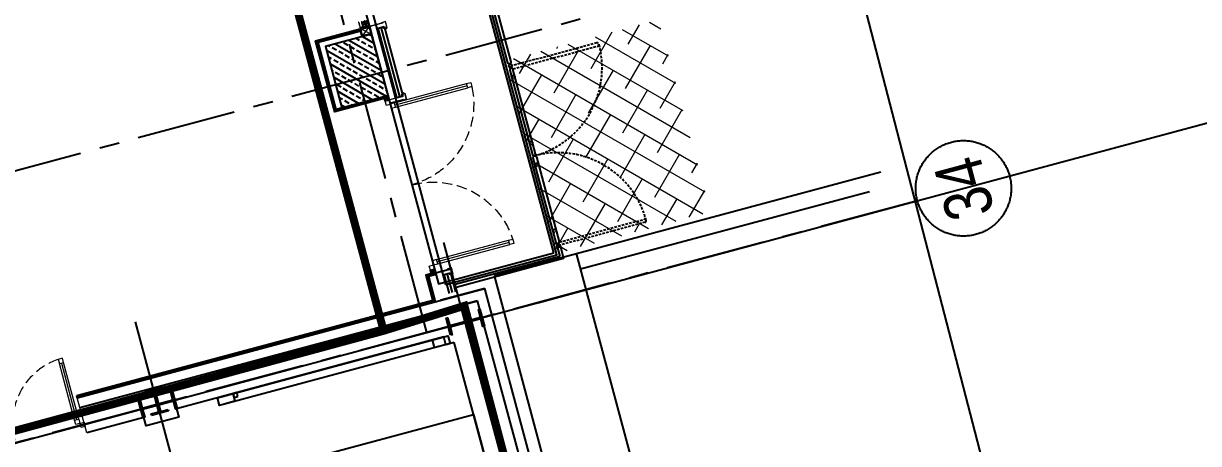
# Model space of a CAD drawing. Header units: centimetres. Extents: x 405564 to 502064, y 46284 to 60634.
# Drawn here: x 464624 to 466100, y 48102 to 48630 of the extents above; entities that cross this region are included whole.
import ezdxf
from ezdxf.enums import TextEntityAlignment as Align
from ezdxf.xclip import XClip

# ---------------------------------------------------------------- set-up
doc = ezdxf.new("R2010")
doc.units = ezdxf.units.CM
doc.header["$XCLIPFRAME"] = 0
for name, pattern in [('ACAD_ISO03W100', [30, 12, -18]), ('CENTER', [2, 1.25, -0.25, 0.25, -0.25]), ('DASHED2', [9.525, 6.35, -3.175]), ('HIDDEN', [9.525, 6.35, -3.175])]:
    doc.linetypes.add(name, pattern=pattern)
doc.layers.get('0').update_dxf_attribs({"color": 8, "lineweight": 9})
for name, color, linetype, lineweight in [('0-KRCN-MİMARİ-220526', 8, 'Continuous', 9), ('D_Aluminyum', 8, 'Continuous', 18), ('D_Cam', 8, 'Continuous', 18), ('D_Merkez', 8, 'Continuous', 13), ('GC_Cephe_Sandvic_Panel', 8, 'Continuous', 25), ('IEM_MP_TARAMA-MEVCUT BİNA', 8, 'Continuous', 9), ('PN_Aluminyum', 8, 'Continuous', 15), ('TR_Genel', 8, 'Continuous', 9)]:
    doc.layers.add(name, color=color, linetype=linetype, lineweight=lineweight)
for name, color, linetype in [('AS_DUV', 8, 'Continuous'), ('AS_PRFL_CELIK', 8, 'Continuous'), ('AS_PYZ_BINA', 8, 'Continuous'), ('AS_PYZ_YOL_ARAC', 8, 'Continuous'), ('AS_TAV', 8, 'Continuous')]:
    doc.layers.add(name, color=color, linetype=linetype)
doc.styles.add('Antet_Style 02', font='swissck.ttf')
doc.linetypes.add('BATTING', pattern='A,0.0001,-0.1,[134,ltypeshp.shx,S=0.1,R=0,X=-0.1,Y=0],-0.2,[134,ltypeshp.shx,S=0.1,R=180,X=0.1,Y=0],-0.1', length=0.4001)

# ---------------------------------------------------------------- blocks, each defined once
blk = doc.blocks.new('A$Cbf573e9b')
at = {"layer": 'AS_PYZ_BINA'}
h = blk.add_hatch(dxfattribs=at)
h.set_pattern_fill('ANSI33', color=256, scale=50)
h.set_pattern_definition([(45, (451505.078, -367545.793), (-8.83883476, 8.83883476), []), (45, (451513.917, -367545.793), (-8.83883476, 8.83883476), [6.25, -3.125])])
h.paths.add_polyline_path([(-1110, -30), (-1030, -30), (-1030, 30), (-1110, 30)])
at = {"layer": 'AS_PYZ_BINA', "linetype": 'CENTER', "ltscale": 100}
for p, q in [((-1410, -638.1), (-1410, 5017)), ((-1080, -638.1), (-1080, 5017))]:
    blk.add_line(p, q, dxfattribs=at)
at = {"layer": 'AS_PYZ_BINA'}
blk.add_lwpolyline([(-1110, -30), (-1030, -30), (-1030, 30), (-1110, 30)], close=True, dxfattribs=at)
at = {"layer": 'AS_PYZ_BINA', "linetype": 'CENTER', "ltscale": 100}
blk.add_lwpolyline([(-1410, 0), (501.9, 0)], dxfattribs=at)
blk.add_lwpolyline([(-1410, 0), (501.9, 0)], dxfattribs=at)
at = {"layer": 'AS_PYZ_BINA'}
blk.add_circle((-1410, -698.1), 60, dxfattribs=at)
at = {"layer": 'AS_PYZ_BINA', "style": 'Antet_Style 02'}
blk.add_text('34', height=60, dxfattribs=at).set_placement((-1410.4, -698.6), align=Align.MIDDLE_CENTER)
blk = doc.blocks.new('*U188')
at = {"ltscale": 40}
blk.add_lwpolyline([(0, 0), (0, 5.5), (5.5, 5.5), (5.5, 0)], close=True, dxfattribs=at)
at = {"layer": 'AS_PRFL_CELIK', "ltscale": 40}
blk.add_lwpolyline([(0.4, 0.4), (0.4, 5.1), (5.1, 5.1), (5.1, 0.4)], close=True, dxfattribs=at)
at = {"layer": 'D_Merkez', "ltscale": 0.015}
for points in [[(0, 0), (5.5, 5.5)], [(0, 5.5), (5.5, 0)]]:
    blk.add_lwpolyline(points, dxfattribs=at)
blk = doc.blocks.new('A$C031282be')
at = {"layer": 'D_Aluminyum'}
for points in [[(-220.3, 110.2), (-220.3, 104.7), (-214.8, 104.7), (-214.8, 110.2)], [(-16.5, 110.2), (-16.5, 104.7), (-11, 104.7), (-11, 110.2)], [(-225.8, 0), (-220.3, 0), (-220.3, 5.5), (-225.8, 5.5)], [(-220.3, 5.5), (-220.3, 11), (-214.8, 11), (-214.8, 5.5)], [(-16.5, 5.5), (-16.5, 11), (-11, 11), (-11, 5.5)], [(-5.5, 0), (-11, 0), (-11, 5.5), (-5.5, 5.5)], [(0, 0), (-5.5, 0), (-5.5, 5.5), (0, 5.5)]]:
    blk.add_lwpolyline(points, close=True, dxfattribs=at)
at = {"layer": 'D_Aluminyum', "linetype": 'DASHED2', "ltscale": 2}
for centre, start, end in [((-221.1, 5.5), 0, 86.9917), ((-11, 5.5), 93.0083, 180)]:
    blk.add_arc(centre, 104.8, start, end, dxfattribs=at)
at = {"layer": 'D_Cam'}
for points in [[(-220.3, 11), (-220.3, 104.7)], [(-217.6, 104.7), (-217.6, 11)], [(-214.8, 11), (-214.8, 104.7)], [(-16.5, 11), (-16.5, 104.7)], [(-13.8, 104.7), (-13.8, 11)], [(-11, 11), (-11, 104.7)]]:
    blk.add_lwpolyline(points, dxfattribs=at)
at = {"layer": 'AS_PRFL_CELIK', "xscale": -1}
blk.add_blockref('*U188', (-225.8, 0), dxfattribs=at)
at = {"layer": 'AS_PRFL_CELIK'}
blk.add_blockref('*U188', (-5.5, 0), dxfattribs=at)
blk = doc.blocks.new('M00$0$RUUVIP')
for p, q in [((-5, 19), (-5, 20)), ((-5, 20), (5, 20)), ((5, 19), (-5, 19)), ((-4, 20), (-3, 21)), ((-1, 18), (-2, 17)), ((-2, 17), (2, 17)), ((-2, 17), (-1, 17)), ((-2, 16), (2, 15)), ((-1, 16), (-2, 16)), ((-2, 16), (-1, 16)), ((-2, 15), (2, 14)), ((-1, 15), (-2, 15)), ((-2, 15), (-1, 14)), ((-1, 14), (-2, 13)), ((-2, 13), (2, 13)), ((-2, 13), (-1, 13)), ((-2, 12), (2, 11)), ((-1, 12), (-2, 12)), ((-2, 12), (-1, 12)), ((-2, 11), (2, 10)), ((-1, 11), (-2, 11)), ((-2, 11), (-1, 10)), ((-1, 10), (-2, 9)), ((-2, 9), (2, 9)), ((-2, 9), (-1, 9)), ((-2, 8), (2, 7)), ((-1, 8), (-2, 8)), ((-2, 8), (-1, 8)), ((-2, 7), (2, 6)), ((-1, 7), (-2, 7)), ((-2, 7), (-1, 6)), ((-1, 19), (-1, 18)), ((-1, 17), (-1, 16)), ((-1, 16), (-1, 15)), ((-1, 14), (-1, 14)), ((-1, 13), (-1, 12)), ((-1, 12), (-1, 11)), ((-1, 10), (-1, 10)), ((-1, 9), (-1, 8)), ((-1, 8), (-1, 7)), ((-1, 6), (-1, 1)), ((-1, 1), (-1, 6)), ((-1, 6), (-1, 6)), ((-1, 1), (0, 0)), ((0, 0), (-1, 1)), ((0, 0), (1, 1)), ((1, 17), (1, 19)), ((1, 16), (2, 17)), ((2, 17), (1, 17)), ((2, 15), (1, 16)), ((1, 16), (1, 16)), ((1, 14), (1, 15)), ((1, 15), (2, 15)), ((1, 13), (1, 14)), ((1, 14), (2, 14)), ((2, 14), (1, 14)), ((1, 12), (2, 13)), ((2, 13), (1, 13)), ((2, 11), (1, 12)), ((1, 12), (1, 12)), ((1, 10), (1, 11)), ((1, 11), (2, 11)), ((1, 9), (2, 10)), ((2, 10), (1, 10)), ((1, 8), (2, 9)), ((2, 9), (1, 9)), ((1, 9), (1, 9)), ((2, 7), (1, 8)), ((1, 8), (1, 8)), ((1, 6), (1, 7)), ((1, 7), (2, 7)), ((1, 5), (2, 6)), ((2, 6), (1, 6)), ((1, 1), (1, 5)), ((3, 21), (4, 20)), ((5, 20), (5, 19))]:
    blk.add_line(p, q)
blk.add_arc((0, 11), 10.8, 72.4592, 107.5408)
blk = doc.blocks.new('M00$0$A$C51F07F23')
at = {"rotation": 180}
blk.add_blockref('M00$0$RUUVIP', (5, 21), dxfattribs=at)
blk = doc.blocks.new('*U196')
at = {"ltscale": 40}
blk.add_lwpolyline([(0, 0), (0, 12), (10, 12), (10, 0)], close=True, dxfattribs=at)
at = {"layer": 'AS_PRFL_CELIK', "ltscale": 40}
blk.add_lwpolyline([(0.4, 0.4), (0.4, 11.6), (9.6, 11.6), (9.6, 0.4)], close=True, dxfattribs=at)
at = {"layer": 'D_Merkez', "ltscale": 0.015}
for points in [[(0, 0), (10, 12)], [(0, 12), (10, 0)]]:
    blk.add_lwpolyline(points, dxfattribs=at)
blk = doc.blocks.new('18x50 Panel Profili İçi boş')
for p, q in [((-11, 15), (-13, 15)), ((-13, 14), (-13, -4)), ((-11, 1), (-11, 14)), ((-1, 1), (-11, 1)), ((-1, 0), (-1, 0)), ((1, 0), (-1, 0)), ((11, 1), (1, 1)), ((1, 0), (1, 0)), ((13, 15), (11, 15)), ((11, 14), (11, 1)), ((13, -4), (13, 14)), ((-13, -4), (-9, -4)), ((-9, -4), (-9, -34)), ((-8, -35), (-5, -35)), ((-7, -28), (-7, -26)), ((-7, -26), (7, -26)), ((-7, -29), (-7, -28)), ((-7, -31), (-7, -29)), ((-7, -29), (-7, -29)), ((-5, -31), (-6, -31)), ((-5, -35), (-5, -31)), ((6, -31), (5, -31)), ((5, -31), (5, -35)), ((5, -35), (8, -35)), ((7, -26), (7, -31)), ((9, -4), (13, -4)), ((9, -34), (9, -4))]:
    blk.add_line(p, q)
for centre, radius, start, end in [((-13, 14), 0.5, 90, 180), ((-11, 14), 0.3, 360, 90), ((-11, 1), 0.2, 320.3363, 0), ((-11, 1), 0.195, 127.9912, 307.9912), ((-11, 0), 0.2, 90, 115.646), ((-1, 0), 0.2, 0, 90), ((-1, 0), 0.2, 180, 270), ((1, 0), 0.2, 90, 180), ((1, 0), 0.2, 270, 0), ((11, 14), 0.3, 90, 180), ((11, 0), 0.2, 64.354, 90), ((11, 1), 0.195, 232.0088, 52.0088), ((11, 1), 0.2, 180, 219.6637), ((13, 14), 0.5, 0.0007, 89.9987), ((-13, -4), 0.5, 180, 270), ((-8, -34), 0.7, 180, 270), ((-7, -28), 0.25, 331, 0), ((-7, -29), 0.25, 360, 29), ((-6, -31), 0.25, 180, 273), ((-5, -31), 0.25, 360, 93), ((-5, -35), 0.25, 270, 0), ((5, -31), 0.25, 87, 180), ((5, -35), 0.25, 180, 270), ((6, -31), 0.25, 267, 360), ((8, -34), 0.7, 270, 0), ((13, -4), 0.5, 270, 0)]:
    blk.add_arc(centre, radius, start, end)
blk = doc.blocks.new('19x84 Yandikme Tekli Kanal Profili İçi boş')
for p, q in [((-42, 18), (-41, 19)), ((-42, 9), (-42, 18)), ((-42, 0), (-42, 7)), ((42, 0), (-42, 0)), ((-41, 19), (-34, 19)), ((-33, 19), (-32, 18)), ((-32, 18), (-32, 13)), ((-32, 11), (-32, 2)), ((-32, 2), (-24, 2)), ((-27, 8), (-26, 8)), ((-27, 6), (-27, 7)), ((-24, 2), (-24, 3)), ((-23, 5), (-21, 5)), ((-21, 5), (-21, 4)), ((-21, 4), (-21, 2)), ((-20, 2), (20, 2)), ((20, 2), (20, 4)), ((21, 4), (23, 4)), ((23, 3), (22, 3)), ((22, 3), (22, 2)), ((22, 2), (29, 2)), ((23, 4), (23, 3)), ((27, 3), (27, 4)), ((28, 4), (31, 4)), ((29, 3), (28, 3)), ((29, 2), (29, 3)), ((31, 3), (30, 3)), ((30, 3), (30, 2)), ((30, 2), (39, 2)), ((32, 4), (32, 3)), ((39, 2), (40, 3)), ((41, 3), (42, 2)), ((42, 2), (42, 0))]:
    blk.add_line(p, q)
for centre, radius, start, end in [((-42, 18), 0.25, 150, 180), ((-42, 9), 0.5, 180, 234.3147), ((-42, 8), 0.7, 305.6853, 54.3147), ((-42, 7), 0.5, 125.6853, 180), ((-42, 0), 0.25, 180, 270), ((-41, 19), 0.25, 90, 150), ((-34, 19), 0.25, 30, 90), ((-33, 13), 0.5, 305.6853, 360), ((-32, 12), 0.7, 125.6853, 234.3147), ((-33, 11), 0.5, 0, 54.3147), ((-33, 18), 0.25, 0, 30), ((-32, 2), 0.25, 180, 270), ((-27, 7), 0.5, 90, 180), ((-27, 6), 0.5, 180, 201.5289), ((-23, 8), 4.8, 201.5289, 249.7245), ((-26, 7), 0.5, 8.2132, 90), ((-23, 8), 3, 188.2132, 270), ((-24, 3), 0.25, 0, 69.7245), ((-24, 2), 0.25, 270.0078, 0), ((-21, 4), 0.25, 45, 90), ((-21, 4), 0.25, 360, 45), ((-20, 2), 0.25, 180, 270), ((21, 4), 0.5, 90, 180), ((20, 2), 0.25, 270, 0), ((22, 3), 0.25, 90, 180), ((22, 2), 0.25, 180, 270), ((23, 4), 0.5, 0, 90), ((23, 3), 0.25, 270, 0), ((28, 4), 0.5, 90, 180), ((28, 3), 0.25, 180, 270), ((29, 3), 0.25, 0, 90), ((29, 2), 0.25, 270, 360), ((30, 3), 0.25, 90, 180), ((30, 2), 0.25, 180, 270), ((31, 4), 0.5, 0, 90), ((31, 3), 0.25, 270, 360), ((40, 3), 0.5, 44.029, 135), ((42, 2), 0.25, 0, 44.029), ((42, 0), 0.25, 270, 0)]:
    blk.add_arc(centre, radius, start, end)
blk = doc.blocks.new('61x74 Yandikme İkili Kanal Profili İçi boş')
for p, q in [((0, 27), (0, 27)), ((0, 26), (0, -26)), ((2, 26), (2, 27)), ((2, 25), (2, 26)), ((4, 25), (2, 25)), ((2, 25), (2, 25)), ((5, 23), (2, 23)), ((2, 23), (2, 9)), ((2, 9), (2, 8)), ((2, 8), (2, 8)), ((2, 8), (2, -10)), ((5, 28), (4, 25)), ((5, 34), (5, 33)), ((5, 21), (5, 23)), ((6, 34), (6, 34)), ((8, 28), (6, 28)), ((6, 21), (6, 21)), ((8, 29), (8, 28)), ((11, 31), (10, 31)), ((11, 24), (10, 24)), ((12, 31), (11, 31)), ((12, 24), (11, 24)), ((12, 28), (12, 31)), ((53, 28), (12, 28)), ((53, 26), (12, 26)), ((12, 26), (12, 24)), ((55, 31), (53, 31)), ((53, 30), (53, 28)), ((53, 24), (53, 26)), ((55, 24), (53, 24)), ((54, 28), (54, 29)), ((54, 29), (55, 29)), ((61, 28), (54, 28)), ((61, 26), (54, 26)), ((54, 26), (54, 25)), ((54, 25), (55, 25)), ((56, 30), (56, 30)), ((56, 25), (56, 24)), ((62, 31), (60, 31)), ((60, 30), (60, 30)), ((60, 29), (61, 29)), ((60, 24), (60, 25)), ((60, 25), (61, 25)), ((62, 24), (60, 24)), ((61, 29), (61, 28)), ((61, 25), (61, 26)), ((62, 28), (62, 31)), ((62, 26), (62, 24)), ((71, 28), (63, 28)), ((71, 26), (63, 26)), ((73, 30), (71, 28)), ((71, 26), (73, 25)), ((74, 28), (73, 30)), ((73, 25), (74, 26)), ((74, 26), (74, 28)), ((1, -27), (2, -27)), ((2, -10), (8, -10)), ((2, -22), (2, -12)), ((2, -12), (5, -12)), ((2, -23), (2, -22)), ((2, -22), (2, -22)), ((2, -27), (2, -23)), ((5, -6), (5, -5)), ((5, -12), (5, -17)), ((6, -4), (6, -4)), ((6, -18), (6, -18)), ((8, -10), (8, -9)), ((10, -7), (13, -7)), ((10, -15), (13, -15)), ((13, -7), (14, -7)), ((13, -15), (14, -14)), ((14, -8), (14, -10)), ((14, -10), (23, -10)), ((14, -14), (14, -12)), ((14, -12), (23, -12)), ((23, -10), (23, -8)), ((23, -8), (24, -8)), ((23, -12), (23, -13)), ((23, -14), (24, -14)), ((24, -13), (24, -12)), ((24, -8), (24, -10)), ((25, -10), (53, -10)), ((25, -12), (53, -12)), ((53, -7), (55, -7)), ((53, -10), (53, -8)), ((53, -12), (53, -14)), ((53, -14), (55, -14)), ((55, -9), (54, -9)), ((54, -9), (54, -10)), ((54, -10), (61, -10)), ((54, -13), (54, -12)), ((54, -12), (61, -12)), ((55, -13), (54, -13)), ((56, -8), (56, -8)), ((56, -14), (56, -13)), ((60, -7), (62, -7)), ((60, -8), (60, -8)), ((61, -9), (60, -9)), ((61, -13), (60, -13)), ((60, -13), (60, -14)), ((60, -14), (62, -14)), ((61, -10), (61, -9)), ((61, -12), (61, -13)), ((62, -7), (62, -10)), ((62, -14), (62, -12)), ((63, -10), (71, -10)), ((63, -12), (71, -12)), ((73, -9), (71, -10)), ((71, -12), (73, -13)), ((74, -10), (73, -9)), ((73, -13), (74, -12)), ((74, -12), (74, -10))]:
    blk.add_line(p, q)
for centre, radius, start, end in [((1, 27), 0.788, 343.7618, 163.7618), ((2, 26), 2, 163.7618, 180), ((3, 26), 1, 163.7618, 179.9677), ((2, 25), 0.25, 179.9677, 269.9677), ((2, 23), 0.25, 90, 180), ((2, 9), 0.25, 332, 360), ((2, 8), 0.25, 0, 28), ((4, 25), 0.25, 269.9677, 339.9677), ((6, 34), 0.5, 89.9677, 179.9677), ((6, 33), 0.5, 179.9677, 201.4966), ((10, 34), 4.8, 201.4966, 249.6922), ((6, 27), 1, 89.9677, 159.9677), ((5, 23), 0.25, 0, 90), ((6, 21), 0.5, 180, 270), ((6, 34), 0.5, 8.1809, 89.9677), ((6, 21), 0.5, 270, 351.7868), ((10, 34), 3, 188.1809, 209.5865), ((10, 34), 3, 209.6964, 270), ((10, 21), 3, 90, 171.7868), ((8, 29), 0.25, 359.9677, 69.6922), ((8, 28), 0.25, 269.9677, 359.9677), ((11, 31), 0.25, 45, 90), ((11, 24), 0.25, 270, 315), ((12, 31), 0.25, 0, 45), ((12, 28), 0.25, 180, 270), ((12, 26), 0.25, 90, 180), ((12, 24), 0.25, 315, 360), ((53, 30), 0.5, 90, 180), ((53, 28), 0.25, 273.7531, 360), ((53, 26), 0.25, 0, 90), ((53, 24), 0.5, 180, 270), ((54, 29), 0.25, 90, 180), ((54, 28), 0.25, 180, 266.2469), ((54, 26), 0.25, 90, 180), ((54, 25), 0.25, 180, 270), ((55, 30), 0.5, 0, 90), ((55, 30), 0.25, 270, 0), ((55, 25), 0.25, 0, 90), ((55, 24), 0.5, 270, 0), ((60, 30), 0.5, 90, 180), ((60, 30), 0.25, 180, 270), ((60, 25), 0.25, 90, 180), ((60, 24), 0.5, 180, 270), ((61, 29), 0.25, 0, 90), ((61, 28), 0.25, 273.7531, 360), ((61, 26), 0.25, 0, 90), ((61, 25), 0.25, 270, 0), ((63, 28), 0.25, 180, 266.2468), ((63, 26), 0.25, 90, 180), ((73, 29), 0.5, 44.029, 135), ((73, 25), 0.5, 225, 315.971), ((74, 28), 0.25, 0.0001, 44.0291), ((74, 26), 0.25, 315.971, 360), ((1, -26), 1, 180, 270), ((2, -10), 0.25, 180, 270.0077), ((2, -12), 0.25, 90, 180), ((2, -22), 0.25, 332, 360), ((2, -23), 0.25, 360, 28), ((2, -27), 0.25, 270, 0), ((6, -5), 0.5, 90, 180), ((10, -4), 4.8, 201.5289, 249.7245), ((6, -6), 0.5, 180, 201.5289), ((5, -12), 0.25, 360, 90), ((6, -17), 0.5, 180, 270), ((6, -5), 0.5, 8.2132, 90), ((6, -17), 0.5, 270, 351.7868), ((10, -4), 3, 188.2132, 270), ((10, -18), 3, 90, 171.7868), ((8, -9), 0.25, 0, 69.7245), ((8, -10), 0.25, 270.0077, 0), ((13, -7), 0.25, 45, 90), ((13, -14), 0.25, 270, 315), ((14, -8), 0.25, 360, 45), ((14, -10), 0.25, 180, 270), ((14, -12), 0.25, 90, 180), ((14, -14), 0.25, 315, 0), ((23, -8), 0.25, 90, 180), ((23, -10), 0.25, 270, 360), ((23, -12), 0.25, 0, 90), ((23, -13), 0.25, 180, 270), ((24, -8), 0.25, 360, 90), ((25, -12), 0.25, 90, 180), ((24, -13), 0.25, 270, 0), ((25, -10), 0.25, 180, 270), ((53, -8), 0.5, 90, 180), ((53, -10), 0.25, 270, 0), ((53, -12), 0.25, 0, 90), ((53, -14), 0.5, 180, 270), ((54, -9), 0.25, 90, 180), ((54, -10), 0.25, 180, 270), ((54, -12), 0.25, 90, 180), ((54, -13), 0.25, 180, 270), ((55, -8), 0.5, 360, 90), ((55, -8), 0.25, 270, 0), ((55, -13), 0.25, 0, 90), ((55, -14), 0.5, 270, 0), ((60, -8), 0.5, 90, 180), ((60, -8), 0.25, 180, 270), ((60, -13), 0.25, 90, 180), ((60, -14), 0.5, 180, 270), ((61, -9), 0.25, 0, 90), ((61, -10), 0.25, 270, 0), ((61, -12), 0.25, 0, 90), ((61, -13), 0.25, 270, 0), ((63, -10), 0.25, 180, 270), ((63, -12), 0.25, 90.0125, 180), ((73, -9), 0.5, 44.029, 135), ((73, -13), 0.5, 225, 315.971), ((74, -10), 0.25, 0, 44.029), ((74, -12), 0.25, 315.971, 360)]:
    blk.add_arc(centre, radius, start, end)
blk = doc.blocks.new('11x116 Yandikme Profili İçi boş')
for p, q in [((0, 27), (0, 58)), ((0, 58), (1, 58)), ((0, 26), (0, 27)), ((0, 27), (0, 27)), ((0, 9), (0, 26)), ((0, 8), (0, 9)), ((0, 9), (0, 9)), ((0, -8), (0, 8)), ((1, 58), (2, 57)), ((2, 57), (2, 51)), ((2, 50), (2, 33)), ((2, 33), (12, 33)), ((12, 55), (13, 56)), ((12, 47), (12, 55)), ((12, 33), (12, 46)), ((12, 20), (12, -35)), ((15, 20), (12, 20)), ((13, 56), (15, 56)), ((13, 44), (14, 43)), ((14, 44), (13, 44)), ((14, 55), (14, 44)), ((15, 55), (14, 55)), ((14, 43), (14, 22)), ((15, 20), (15, 20)), ((16, 56), (16, 55)), ((0, -9), (0, -8)), ((0, -36), (0, -9)), ((0, -9), (0, -9)), ((0, -36), (0, -36)), ((0, -58), (0, -37)), ((0, -37), (0, -37)), ((1, -58), (0, -58)), ((2, -57), (1, -58)), ((2, -38), (2, -50)), ((12, -38), (2, -38)), ((2, -51), (2, -57)), ((12, -36), (13, -36)), ((12, -46), (12, -38)), ((12, -55), (12, -47)), ((13, -56), (12, -55)), ((13, -46), (14, -47)), ((14, -46), (13, -46)), ((15, -56), (13, -56)), ((14, -36), (14, -46)), ((14, -47), (14, -54)), ((14, -55), (15, -55)), ((16, -55), (16, -56))]:
    blk.add_line(p, q)
for centre, radius, start, end in [((0, 58), 0.25, 90, 180), ((0, 27), 0.25, 332, 28), ((0, 27), 0.25, 180, 208), ((0, 26), 0.25, 152, 180), ((0, 9), 0.25, 332, 28), ((0, 9), 0.25, 180, 208), ((0, 8), 0.25, 152, 180), ((1, 58), 0.25, 45, 90), ((2, 57), 0.25, 0, 45), ((2, 51), 0.25, 180, 247.3801), ((2, 50), 0.4, 292.6199, 67.3801), ((2, 50), 0.25, 112.6199, 180), ((2, 33), 0.25, 180, 270), ((12, 46), 0.4, 112.6199, 247.3801), ((12, 55), 0.25, 135, 180), ((12, 47), 0.25, 292.6199, 360), ((12, 46), 0.25, 0, 67.3801), ((12, 33), 0.25, 270, 0), ((12, 20), 0.25, 90, 180), ((13, 56), 0.25, 90, 135), ((14, 55), 0.25, 90, 180), ((13, 44), 0.25, 331.9906, 360), ((13, 43), 0.25, 0, 28.0094), ((14, 20), 1.5, 0, 85.0829), ((14, 22), 0.25, 180, 265.0829), ((15, 56), 0.25, 0, 90), ((15, 55), 0.25, 270, 0), ((0, -8), 0.25, 180, 208), ((0, -9), 0.25, 152, 180), ((0, -9), 0.25, 332, 28), ((0, -37), 0.25, 332, 28), ((0, -36), 0.25, 180, 208), ((0, -37), 0.25, 152, 180), ((0, -58), 0.25, 180, 270), ((1, -58), 0.25, 270, 315), ((2, -38), 0.25, 90, 180), ((2, -50), 0.25, 180, 247.3801), ((2, -50), 0.4, 292.6199, 67.3801), ((2, -51), 0.25, 112.6199, 180), ((2, -57), 0.25, 315, 360), ((12, -46), 0.4, 112.6199, 247.3801), ((12, -35), 0.25, 180, 270), ((12, -38), 0.25, 0, 90), ((12, -46), 0.25, 292.6199, 0), ((12, -47), 0.25, 0, 67.3801), ((12, -55), 0.25, 180, 225), ((13, -36), 0.25, 0, 90), ((13, -56), 0.25, 225, 270), ((13, -46), 0.25, 331.9906, 360), ((13, -47), 0.25, 0, 28.0094), ((14, -54), 0.25, 180, 270), ((15, -55), 0.25, 0, 90), ((15, -56), 0.25, 270, 0)]:
    blk.add_arc(centre, radius, start, end)
blk = doc.blocks.new('A$Cc0cb8d60')
at = {"layer": 'GC_Cephe_Sandvic_Panel'}
blk.add_line((-975, -10), (-975, -18), dxfattribs=at)
at = {"layer": 'PN_Aluminyum'}
for points in [[(-969.7, -16.2), (-969.7, -17.5, -0.414214), (-969.8, -17.5), (-969.9, -17.5, -0.414214), (-969.9, -17.5), (-969.9, 12), (-970, 12), (-970, 11.9), (-970, 11.9), (-970, -17.5, 0.414214), (-969.9, -17.6), (-969.8, -17.6, 0.414214), (-969.6, -17.5), (-969.6, -16.2)], [(-977.7, -19.1), (-978, -18.1, 0.414214), (-978.2, -18), (-978.3, -18.1, 0.414214), (-978.4, -18.3), (-977.5, -21)], [(-977.8, -19.1), (-978.1, -18.2, 0.414214), (-978.1, -18.2), (-978.2, -18.2, 0.414214), (-978.3, -18.2), (-977.4, -20.9), (-969.6, -20.9), (-969.6, -15.9, 0.414214), (-969.6, -15.9), (-969.7, -15.9, 0.414214), (-969.7, -15.9), (-969.7, -16.8)], [(-975.4, -18.1), (-977.8, -18.1, 0.511918), (-977.8, -18.2), (-977.4, -19.5, -0.414214), (-977.5, -19.7), (-977.6, -19.7, -0.414214), (-977.8, -19.6), (-978.1, -18.7)], [(-975.4, -18), (-977.8, -18, 0.511918), (-978, -18.2), (-977.5, -19.6, -0.414214), (-977.5, -19.6), (-977.6, -19.6, -0.414214), (-977.6, -19.6), (-978, -18.7)], [(-977.5, -21), (-969.5, -21), (-969.5, -15.9, 0.414214), (-969.6, -15.8), (-969.7, -15.8, 0.414214), (-969.9, -15.9), (-969.9, -16.8)]]:
    blk.add_lwpolyline(points, format="xyb", dxfattribs=at)
for points in [[(-970, 0), (-970, -18)], [(-978.1, -18.7), (-978, -18.7)], [(-977.8, -19.1), (-977.7, -19.1)], [(-975.4, -18.1), (-975.4, -18)]]:
    blk.add_lwpolyline(points, dxfattribs=at)
at = {"xscale": -0.1, "yscale": 0.1, "zscale": 0.1}
for name, p, rotation in [('11x116 Yandikme Profili İçi boş', (-970, 6), 180), ('19x84 Yandikme Tekli Kanal Profili İçi boş', (-965.6, 11.8), 180), ('61x74 Yandikme İkili Kanal Profili İçi boş', (-968.8, 6.8), 180), ('18x50 Panel Profili İçi boş', (-963.2, 6), 270), ('18x50 Panel Profili İçi boş', (-963.2, 2.2), 270)]:
    blk.add_blockref(name, p, dxfattribs=dict(at, rotation=rotation))
at = {"xscale": 0.1000000000000003, "yscale": 0.1000000000000003, "zscale": 0.1000000000000003}
blk.add_blockref('19x84 Yandikme Tekli Kanal Profili İçi boş', (-965.6, 0.2), dxfattribs=at)
at = {"layer": 'AS_PRFL_CELIK'}
blk.add_blockref('*U196', (-980, 0), dxfattribs=at)
at = {"layer": 'PN_Aluminyum', "xscale": -0.08000000000029103, "yscale": 0.08000000000029103, "zscale": 0.08000000000029102, "rotation": 288.4349488068036}
blk.add_blockref('M00$0$A$C51F07F23', (-978.1, -19.7), dxfattribs=at)
at = {"layer": 'PN_Aluminyum', "xscale": -0.100000000000364, "yscale": 0.100000000000364, "zscale": 0.1000000000003638}
blk.add_blockref('M00$0$A$C51F07F23', (-976, -18.3), dxfattribs=at)
blk = doc.blocks.new('zeminkat_planı')
at = {"layer": 'AS_PYZ_BINA'}
for p, q in [((-1388, 445.5), (-1388, -72)), ((-1375.5, 445.5), (-1375.5, -84.5))]:
    blk.add_line(p, q, dxfattribs=at)
for points in [[(-1375.5, -17.5), (-1375.5, 445.5)], [(-1375.5, 445.5), (-1373, 445.5)], [(-1374.2, -17.5), (-1374.2, 445.5)], [(-1373, -17.5), (-1373, 445.5)], [(-1112.5, -24.5), (-1112.5, 40), (-1020, 40), (-1020, -18)], [(-1111.3, -24.5), (-1111.3, 38.8), (-1021.3, 38.8), (-1021.3, -18)], [(-1110, -24.5), (-1110, 37.5), (-1022.5, 37.5), (-1022.5, -18)], [(-1340.3, -30), (-1340.3, -17.5), (-1375.5, -17.5)], [(-1341.6, -30), (-1341.6, -18.8), (-1375.5, -18.8)], [(-1342.8, -30), (-1342.8, -20), (-1375.5, -20)]]:
    blk.add_lwpolyline(points, dxfattribs=at)
at = {"layer": 'D_Aluminyum'}
for points in [[(-1412.8, 445.1), (-1412.8, 450.6), (-1407.3, 450.6), (-1407.3, 445.1)], [(-1407.3, 456.1), (-1401.8, 456.1), (-1401.8, 450.6), (-1407.3, 450.6)], [(-1322.6, 456.1), (-1328.1, 456.1), (-1328.1, 450.6), (-1322.6, 450.6)]]:
    blk.add_lwpolyline(points, close=True, dxfattribs=at)
at = {"layer": 'D_Aluminyum', "linetype": 'DASHED2', "ltscale": 2}
blk.add_arc((-1407.3, 450.6), 84.8, 3.7173, 90, dxfattribs=at)
at = {"layer": 'D_Cam'}
for points in [[(-1401.8, 456.1), (-1328.1, 456.1)], [(-1328.1, 453.4), (-1401.8, 453.4)], [(-1401.8, 450.6), (-1328.1, 450.6)]]:
    blk.add_lwpolyline(points, dxfattribs=at)
at = {"layer": 'GC_Cephe_Sandvic_Panel'}
for p, q in [((-1345.3, -40), (-1345.3, -48)), ((-1115, -40), (-1115, -48))]:
    blk.add_line(p, q, dxfattribs=at)
for points in [[(-1370, -40), (-1345.3, -40)], [(-1340.6, -30), (-1340.6, -48)], [(-1340.6, -30), (-1340.6, -48)], [(-1340.6, -30), (-1340.6, -48)], [(-1120, -30), (-1120, -48)], [(-1120, -30), (-1120, -48)], [(-1120, -30), (-1120, -48)], [(-1115, -40), (-1025, -40)], [(-1345.3, -48), (-1370, -48)], [(-1025, -48), (-1115, -48)]]:
    blk.add_lwpolyline(points, dxfattribs=at)
at = {"layer": 'GC_Cephe_Sandvic_Panel', "linetype": 'BATTING', "ltscale": 8}
for points in [[(-1370, -44), (-1345.3, -44)], [(-1115, -44), (-1025, -44)]]:
    blk.add_lwpolyline(points, dxfattribs=at)
at = {"layer": 'PN_Aluminyum'}
for points in [[(-1340.2, -30), (-1340.2, -24.5), (-1340.3, -24.5), (-1340.3, -24.6), (-1340.3, -24.6), (-1340.3, -30)], [(-1340.6, -30), (-1340.6, -48)], [(-1120, -30), (-1120, -48)], [(-1348.4, -48.7), (-1348.3, -48.7)], [(-1348.1, -49.1), (-1348, -49.1)], [(-1345.7, -48.1), (-1345.7, -48)], [(-1340.1, -46.8), (-1340.2, -46.8)], [(-1340, -46.2), (-1339.9, -46.2)], [(-1120.3, -46.2), (-1120.4, -46.2)], [(-1120.3, -46.8), (-1120.2, -46.8)], [(-1114.6, -48.1), (-1114.6, -48)], [(-1112.2, -49.1), (-1112.4, -49.1)], [(-1112, -48.7), (-1112.1, -48.7)]]:
    blk.add_lwpolyline(points, dxfattribs=at)
for points in [[(-1348, -49.1), (-1348.3, -48.1, 0.414214), (-1348.5, -48), (-1348.6, -48.1, 0.414214), (-1348.7, -48.3), (-1347.8, -51)], [(-1348.1, -49.1), (-1348.4, -48.2, 0.414214), (-1348.5, -48.2), (-1348.5, -48.2, 0.414214), (-1348.6, -48.2), (-1347.7, -50.9), (-1339.9, -50.9), (-1339.9, -45.9, 0.414214), (-1339.9, -45.9), (-1340, -45.9, 0.414214), (-1340.1, -45.9), (-1340.1, -46.8)], [(-1345.7, -48.1), (-1348.1, -48.1, 0.511918), (-1348.1, -48.2), (-1347.7, -49.5, -0.414214), (-1347.8, -49.7), (-1347.9, -49.7, -0.414214), (-1348.1, -49.6), (-1348.4, -48.7)], [(-1345.7, -48), (-1348.1, -48, 0.511918), (-1348.3, -48.2), (-1347.8, -49.6, -0.414214), (-1347.8, -49.6), (-1347.9, -49.6, -0.414214), (-1348, -49.6), (-1348.3, -48.7)], [(-1347.8, -51), (-1339.8, -51), (-1339.8, -45.9, 0.414214), (-1339.9, -45.8), (-1340, -45.8, 0.414214), (-1340.2, -45.9), (-1340.2, -46.8)], [(-1112.6, -51), (-1120.6, -51), (-1120.6, -45.9, -0.414214), (-1120.4, -45.8), (-1120.3, -45.8, -0.414214), (-1120.2, -45.9), (-1120.2, -46.8)], [(-1112.2, -49.1), (-1111.9, -48.2, -0.414214), (-1111.9, -48.2), (-1111.8, -48.2, -0.414214), (-1111.8, -48.2), (-1112.7, -50.9), (-1120.5, -50.9), (-1120.5, -45.9, -0.414214), (-1120.4, -45.9), (-1120.3, -45.9, -0.414214), (-1120.3, -45.9), (-1120.3, -46.8)], [(-1114.6, -48), (-1112.2, -48, -0.511918), (-1112.1, -48.2), (-1112.5, -49.6, 0.414214), (-1112.5, -49.6), (-1112.4, -49.6, 0.414214), (-1112.4, -49.6), (-1112.1, -48.7)], [(-1114.6, -48.1), (-1112.2, -48.1, -0.511918), (-1112.2, -48.2), (-1112.6, -49.5, 0.414214), (-1112.6, -49.7), (-1112.5, -49.7, 0.414214), (-1112.3, -49.6), (-1112, -48.7)], [(-1112.4, -49.1), (-1112, -48.1, -0.414214), (-1111.9, -48), (-1111.8, -48.1, -0.414214), (-1111.7, -48.3), (-1112.6, -51)]]:
    blk.add_lwpolyline(points, format="xyb", dxfattribs=at)
blk.add_blockref('A$Cbf573e9b', (0, 0))
at = {"layer": 'D_Aluminyum', "xscale": -1, "rotation": 179.9999999999999}
blk.add_blockref('A$C031282be', (-1110, -24.5), dxfattribs=at)
at = {"layer": 'PN_Aluminyum'}
blk.add_blockref('A$Cc0cb8d60', (-50, -30), dxfattribs=at)
for p, xscale, yscale, zscale, rotation in [((-1348.4, -49.7), -0.080000000000291, 0.080000000000291, 0.08000000000029102, 288.4349488068036), ((-1112, -49.7), 0.08000000000029106, 0.08000000000029106, 0.08000000000029106, 71.56505119319641)]:
    blk.add_blockref('M00$0$A$C51F07F23', p, dxfattribs=dict(at, xscale=xscale, yscale=yscale, zscale=zscale, rotation=rotation))
for p, xscale, yscale, zscale in [((-1346.3, -48.3), -0.1000000000003641, 0.1000000000003641, 0.1000000000003638), ((-1114.1, -48.3), 0.100000000000364, 0.100000000000364, 0.100000000000364)]:
    blk.add_blockref('M00$0$A$C51F07F23', p, dxfattribs=dict(at, xscale=xscale, yscale=yscale, zscale=zscale))
blk = doc.blocks.new('a_aks')
at = {"layer": 'AS_PYZ_BINA', "ltscale": 200}
for p, q in [((12530, 5808), (12530, -1131.1)), ((12237.1, 457), (12637.8, 457)), ((-743.4, 57), (12633.6, 57))]:
    blk.add_line(p, q, dxfattribs=at)
blk = doc.blocks.new('A$C9880d551')
blk.add_lwpolyline([(-114.7, 720), (-114.7, 20), (-379, 20), (-379, 31), (-421, 31), (-421, 20), (-779, 20), (-779, 31), (-821, 31), (-821, 20), (-1179, 20), (-1179, 31), (-1221, 31), (-1221, 20), (-1579, 20), (-1579, 31), (-1621, 31), (-1621, 20), (-1979, 20), (-1979, 31), (-2021, 31), (-2021, 20), (-2379, 20)])
at = {"layer": 'AS_PYZ_BINA'}
for p, q in [((-11, 389), (-11, 411)), ((-11, 411), (-9, 411)), ((-9, 411), (-9, 401)), ((-9, 401), (20, 401)), ((20, 399), (-9, 399)), ((-9, 399), (-9, 389)), ((20, 401), (20, 411)), ((20, 411), (22, 411)), ((20, 389), (20, 399)), ((-9, 389), (-11, 389)), ((22, 389), (20, 389)), ((-21, 20), (-21, 31)), ((-21, 31), (-11, 31)), ((-379, 20), (-21, 20)), ((-2548, -22), (22, -22)), ((-2548, -34.5), (34.5, -34.5)), ((-2548, -50.5), (47, -50.5)), ((47, -50.5), (47, -553)), ((47, -157), (-10960, -157)), ((27, -157), (27, -533))]:
    blk.add_line(p, q, dxfattribs=at)
at = {"layer": 'AS_PYZ_BINA', "linetype": 'ByBlock'}
blk.add_line((-21, 31), (-11, 31), dxfattribs=at)
at = {"layer": 'AS_PYZ_BINA', "linetype": 'ByBlock', "ltscale": 50}
blk.add_line((0, -94.18), (0, -191.72), dxfattribs=at)
at = {"layer": 'AS_PYZ_BINA'}
for points in [[(-11, 31), (-11, 378.75), (-22, 378.75), (-22, 421.25), (-11, 421.25), (-11, 495.45)], [(-11, 422), (11, 422), (11, 420), (1, 420), (1, 380), (11, 380), (11, 378), (-11, 378), (-11, 380), (-1, 380), (-1, 420), (-11, 420), (-11, 422)], [(-11, 22), (11, 22), (11, 20), (1, 20), (1, -20), (11, -20), (11, -22), (-11, -22), (-11, -20), (-1, -20), (-1, 20), (-11, 20), (-11, 22)], [(22, -22), (22, 22.5)], [(34.5, -34.5), (34.5, 22.5)]]:
    blk.add_lwpolyline(points, dxfattribs=at)
blk.add_lwpolyline([(-16, 300), (-11, 300), (-11, 305), (-16, 305)], close=True, dxfattribs=at)
at = {"layer": 'AS_TAV', "color": 30}
blk.add_lwpolyline([(-21, 25.5), (-21, 325.5), (-11, 325.5), (-11, 25.5), (-21, 25.5)], dxfattribs=at)
for points in [[(-21, 305.5), (-21, 325.5), (-11, 325.5), (-11, 305.5)], [(-21, 25.5), (-21, 45.5), (-11, 45.5), (-11, 25.5)]]:
    blk.add_lwpolyline(points, close=True, dxfattribs=at)
at = {"layer": 'PN_Aluminyum'}
blk.add_lwpolyline([(-11, 495.45), (34.5, 495.45)], dxfattribs=at)
at = {"layer": 'AS_PYZ_BINA'}
blk.add_blockref('a_aks', (-12530, -57), dxfattribs=at)
blk = doc.blocks.new('A$Cb9f1a575')
at = {"layer": 'AS_PYZ_BINA'}
for p, q in [((0, -145), (0, -5)), ((4, -141), (4, -5))]:
    blk.add_line(p, q, dxfattribs=at)
blk.add_lwpolyline([(10, -135), (793.4, -135), (793.4, 15), (10, 15)], close=True, dxfattribs=at)
for points in [[(7, 7), (7, -138), (798.4, -138)], [(798.4, 7), (7, 7)], [(17, -145), (0, -145)], [(17, -141), (4, -141)]]:
    blk.add_lwpolyline(points, dxfattribs=at)
at = {"layer": 'AS_PYZ_BINA', "linetype": 'HIDDEN', "ltscale": 0.5}
for points in [[(17.5, -255.7), (17.5, -145.5, -1), (21.5, -145.5), (21.5, -255.7, -1)], [(250.7, -255.7), (250.8, -145.5, 1), (246.8, -145.5), (246.7, -255.7, 1)]]:
    blk.add_lwpolyline(points, format="xyb", close=True, dxfattribs=at)
at = {"layer": 'AS_PYZ_BINA'}
for points in [[(132.2, -145), (22, -145, -1), (22, -141), (132.2, -141, -1)], [(136.2, -145), (246.3, -145, 1), (246.3, -141), (136.2, -141, 1)], [(255.8, -141), (796.4, -141, -1), (796.4, -145), (255.8, -145, -1)]]:
    blk.add_lwpolyline(points, format="xyb", close=True, dxfattribs=at)
for centre, radius in [((17, -143), 2), ((19.5, -143), 0.5), ((134.2, -143), 0.5), ((248.8, -143), 0.5), ((251.3, -143), 2)]:
    blk.add_circle(centre, radius, dxfattribs=at)
at = {"layer": 'AS_PYZ_BINA', "linetype": 'HIDDEN', "ltscale": 0.3}
for centre in [(36.6, -143), (122.6, -143), (150.8, -143), (236.8, -143)]:
    blk.add_circle(centre, 2, dxfattribs=at)
at = {"layer": 'AS_PYZ_BINA', "linetype": 'HIDDEN', "ltscale": 0.5}
for centre, start, end in [((19.5, -143), 270, 0), ((248.8, -143), 180, 270)]:
    blk.add_arc(centre, 114.7, start, end, dxfattribs=at)
blk = doc.blocks.new('A$C85dec720')
ref = blk.add_blockref('zeminkat_planı', (7059, 383))
XClip(ref).set_block_clipping_path([(-9126.4697968782, -1655.3396659539), (1140.0000000002, 6527.619333315)])
at = {"layer": 'TR_Genel'}
h = blk.add_hatch(dxfattribs=at)
h.set_pattern_fill('ANSI38', color=256, scale=200)
h.set_pattern_definition([(45, (451874.903, -368407.316), (-17.6776695, 17.6776695), []), (135, (451874.903, -368407.316), (-53.0330086, 17.6776695), [62.5, -37.5])])
h.paths.add_polyline_path([(5952.94, 0), (5952.94, 200), (5702.94, 200), (5702.94, 0)])
at = {"layer": 'PN_Aluminyum'}
blk.add_lwpolyline([(5943.19, 336.79), (5943.19, 335.54, 0.4142136), (5943.22, 335.51), (5943.32, 335.51, 0.4142136), (5943.35, 335.54), (5943.35, 358.5), (5943.47, 358.5), (5943.47, 358.38), (5943.47, 358.38), (5943.47, 335.54, -0.4142136), (5943.32, 335.39), (5943.22, 335.39, -0.4142136), (5943.07, 335.54), (5943.07, 336.79)], format="xyb", dxfattribs=at)
ref = blk.add_blockref('A$C9880d551', (5649, 333))
XClip(ref).set_block_clipping_path([(-7716.4697968782, -970.1704076316), (309.4999999999, 5561.9249810847)])
blk.add_blockref('A$Cb9f1a575', (5694, 338))
blk = doc.blocks.new('OPK-site-surrounding-R01')
at = {"layer": 'IEM_MP_TARAMA-MEVCUT BİNA', "linetype": 'ACAD_ISO03W100', "ltscale": 5, "const_width": 10}
blk.add_lwpolyline([(21876.6, -8538.9), (21504, -7155.3), (17068.6, -8358.6), (17456.1, -9736.8)], dxfattribs=at)
blk.add_lwpolyline([(20439.5, -21836.9), (25186.4, -20618.3), (21978.1, -8507.5), (21876.6, -8538.9), (17456.1, -9736.8), (17287.2, -9792.5)], close=True, dxfattribs=at)
blk = doc.blocks.new('A$C6A10300A')
at = {"layer": 'AS_DUV'}
ref = blk.add_blockref('A$C85dec720', (28900.96, -17748.98), dxfattribs=dict(at, rotation=105.0255580063709))
XClip(ref).set_block_clipping_path([(6220.3367769278, 6783.7313721173), (4126.4071464743, -1017.0000000052), (7354.8298234051, -1883.5969356479), (9448.7594538586, 5917.1344364745)])
at = {"layer": 'AS_PYZ_YOL_ARAC'}
blk.add_lwpolyline([(28010.08, -13500), (27263.98, -10620.66, 0.4142136), (26957.71, -10444.02), (24490.07, -11106.4, -0.4142136), (24367.56, -11035.74), (24263.86, -10649.42, 0.4142136), (24141.36, -10578.76), (23238.34, -10821.16, 0.4142136), (23167.69, -10943.66), (23271.39, -11329.99, -0.4142136), (23200.73, -11452.49), (22067.49, -11756.68, 0.4142119), (21890.85, -12062.95), (22108.8, -12874.91)], format="xyb", dxfattribs=at)
ref = blk.add_blockref('OPK-site-surrounding-R01', (5135.68, -3851.45))
XClip(ref).set_block_clipping_path([(-5135.679684336, -9648.5463532069), (26364.320315664, 3851.4536467931)])

msp = doc.modelspace()

# ---------------------------------------------------------------- block references
at = {"layer": '0-KRCN-MİMARİ-220526'}
msp.add_blockref('A$C6A10300A', (438064.1, 60634), dxfattribs=at)

doc.saveas('drawing.dxf')
